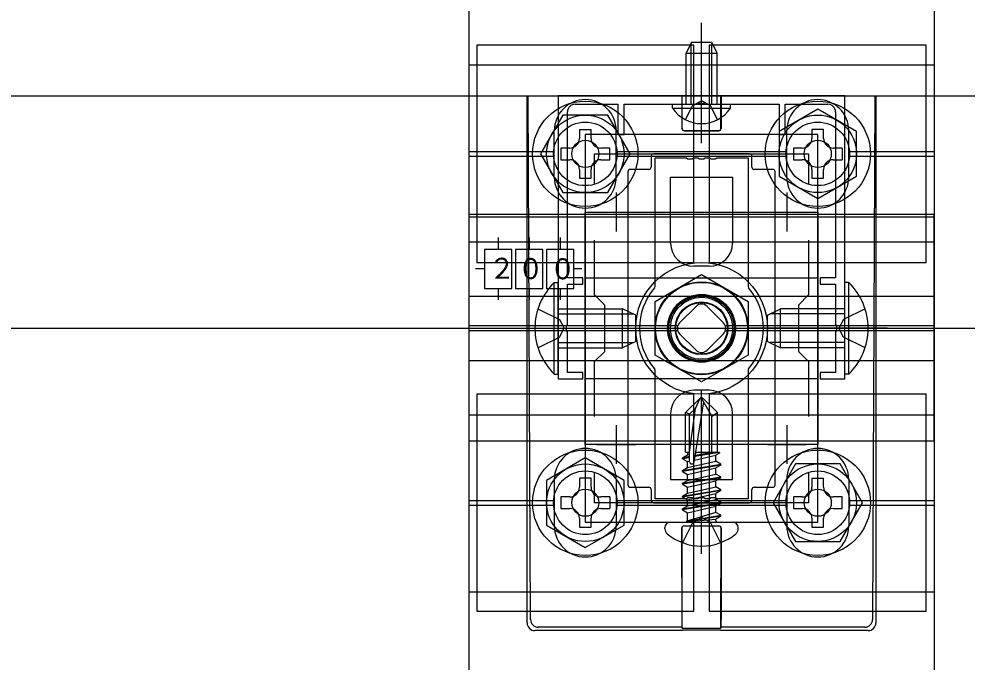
# Model space of a CAD drawing. Units: millimetres, scale not verified. Extents: x -875 to 875, y -1299 to 1291.
# Drawn here: x -36.1 to 86.3, y 780.1 to 863.1 of the extents above; entities that cross this region are included whole.
import ezdxf
from ezdxf.enums import TextEntityAlignment as Align

# ---------------------------------------------------------------- set-up
doc = ezdxf.new("R2010")
doc.units = ezdxf.units.MM
doc.header["$LTSCALE"] = 8
for name, color, linetype in [('0-2_YKK_11', 7, 'Continuous'), ('0-3_YKK_12', 2, 'Continuous'), ('0-4_YKK_13', 4, 'Continuous'), ('0-7_YSS_K', 3, 'Continuous')]:
    doc.layers.add(name, color=color, linetype=linetype)
doc.styles.add('ＭＳ ゴシック', font='')
doc.styles.get('ＭＳ ゴシック').set_extended_font_data('MS Gothic')

msp = doc.modelspace()

# ---------------------------------------------------------------- linework, layer by layer
at = {"layer": '0-2_YKK_11'}
for p, q in [((41, 840.653), (41, 835.653)), ((63, 840.653), (63, 835.653)), ((38.5, 838.153), (43.5, 838.153)), ((60.5, 838.153), (65.5, 838.153)), ((41, 810.653), (41, 805.653)), ((63, 810.653), (63, 805.653)), ((38.5, 808.153), (43.5, 808.153)), ((60.5, 808.153), (65.5, 808.153))]:
    msp.add_line(p, q, dxfattribs=at)
for points in [[(70.5, 853.153), (33.5, 853.153), (33.5, 816.653), (36.7, 816.653), (36.7, 817.453), (34.7, 817.453), (34.7, 822.695), (34.58, 822.878), (34.58, 823.428), (34.7, 823.612), (34.7, 828.853), (36.7, 828.853), (36.7, 829.653), (34.7, 829.653), (34.7, 851.053)], [(69.3, 851.053), (69.3, 829.653), (67.3, 829.653), (67.3, 828.853), (69.3, 828.853), (69.3, 823.612), (69.42, 823.428), (69.42, 822.878), (69.3, 822.695), (69.3, 817.453), (67.3, 817.453), (67.3, 816.653), (70.5, 816.653), (70.5, 853.153)], [(35.7, 852.053), (41.2, 852.053), (41.2, 848.153), (42, 848.153), (42, 852.053), (51.542, 852.053), (51.725, 852.173), (52.275, 852.173), (52.458, 852.053), (62, 852.053), (62, 848.153), (62.8, 848.153), (62.8, 852.053), (68.3, 852.053)], [(38.2, 841.787), (38.2, 845.653), (65.8, 845.653), (65.8, 841.787)], [(38.2, 811.787), (38.2, 818.853), (39.5, 820.153), (39.5, 826.153), (38.2, 827.453), (38.2, 834.52)], [(65.8, 834.52), (65.8, 827.453), (64.5, 826.153), (64.5, 820.153), (65.8, 818.853), (65.8, 811.787)], [(65.8, 804.52), (65.8, 800.653), (38.2, 800.653), (38.2, 804.52)]]:
    msp.add_lwpolyline(points, dxfattribs=at)
msp.add_lwpolyline([(37, 848.153), (37, 798.153), (67, 798.153), (67, 848.153)], close=True, dxfattribs=at)
for centre, start, end in [((35.7, 851.053), 90.00001, 179.99999), ((68.3, 851.053), 0.00001, 89.99999)]:
    msp.add_arc(centre, 1, start, end, dxfattribs=at)
at = {"layer": '0-3_YKK_12'}
msp.add_line((-253, 853.153), (747, 853.153), dxfattribs=at)
msp.add_circle((52, 823.153), 6, dxfattribs=at)
at = {"layer": '0-4_YKK_13'}
for p, q in [((52, 847.053), (52, 862.553)), ((50.7, 860.053), (50, 858.653)), ((50.654, 852.053), (50.654, 859.962)), ((50.7, 860.053), (53.3, 860.053)), ((53.3, 860.053), (54, 858.653)), ((53.346, 852.053), (53.346, 859.962)), ((54, 852.053), (54, 858.653)), ((22, 857.153), (82, 857.153)), ((29.5, 785.152), (29.5, 853.153)), ((29.934, 785.59), (29.625, 853.153)), ((49.474, 853.153), (49.474, 848.936)), ((49.492, 848.954), (49.496, 853.153)), ((54.508, 848.954), (54.504, 853.153)), ((54.526, 853.153), (54.526, 848.936)), ((74.375, 853.153), (74.066, 785.59)), ((74.5, 853.153), (74.5, 785.152)), ((48.25, 851.545), (48.25, 852.053)), ((48.25, 852.053), (55.75, 852.053)), ((33, 842.653), (33, 848.653)), ((36.25, 848.803), (36.25, 847.653)), ((36.25, 848.803), (37.75, 848.803)), ((37.75, 847.653), (37.75, 848.803)), ((41, 842.653), (41, 848.653)), ((49.774, 848.636), (54.226, 848.636)), ((49.791, 848.653), (54.209, 848.653)), ((63, 842.653), (63, 848.653)), ((67.75, 848.803), (66.25, 848.803)), ((66.25, 848.803), (66.25, 847.653)), ((67.75, 847.653), (67.75, 848.803)), ((71, 842.653), (71, 848.653)), ((22, 845.953), (33, 845.953)), ((33.85, 846.403), (33.85, 844.903)), ((35, 846.403), (33.85, 846.403)), ((40.15, 846.403), (39, 846.403)), ((40.15, 844.903), (40.15, 846.403)), ((41, 845.953), (63, 845.953)), ((58.2, 845.653), (45.8, 845.653)), ((65, 846.403), (63.85, 846.403)), ((70.15, 846.403), (69, 846.403)), ((70.15, 846.403), (70.15, 844.903)), ((71, 845.953), (82, 845.953)), ((22, 845.353), (33, 845.353)), ((33.85, 844.903), (35, 844.903)), ((39, 844.903), (40.15, 844.903)), ((41, 845.353), (63, 845.353)), ((45.5, 845.353), (45.5, 843.953)), ((58.5, 843.953), (58.5, 845.353)), ((69, 844.903), (70.15, 844.903)), ((71, 845.353), (82, 845.353)), ((36.25, 843.653), (36.25, 842.503)), ((42.5, 843.353), (42.5, 802.953)), ((45.2, 843.653), (42.8, 843.653)), ((61.2, 843.653), (58.8, 843.653)), ((61.5, 802.953), (61.5, 843.353)), ((66.25, 843.653), (66.25, 842.503)), ((67.75, 842.503), (67.75, 843.653)), ((66.25, 842.503), (67.75, 842.503)), ((82, 837.513), (82, 837.861)), ((82, 808.623), (82, 837.513)), ((25.75, 834.863), (25.75, 833.303)), ((29.75, 834.863), (29.75, 833.303)), ((33.75, 834.863), (33.75, 833.303)), ((22, 834.303), (82, 834.303)), ((24, 830.803), (22.829, 830.803)), ((36.535, 830.803), (35.5, 830.803)), ((53, 831.153), (51, 831.153)), ((25.75, 828.303), (25.75, 826.829)), ((29.75, 828.303), (29.75, 826.829)), ((33.5, 817.253), (33.5, 829.053)), ((33.75, 828.303), (33.75, 826.829)), ((70.5, 817.253), (70.5, 829.053)), ((22, 827.303), (82, 827.303)), ((49.172, 823.861), (51.293, 825.982)), ((52.707, 825.982), (54.828, 823.861)), ((33.5, 825.653), (41.8, 825.653)), ((33.5, 824.999), (43.19, 824.999)), ((43.5, 824.853), (41.8, 825.653)), ((43.5, 821.453), (43.5, 824.853)), ((60.5, 824.853), (62.2, 825.653)), ((60.5, 821.453), (60.5, 824.853)), ((70.5, 824.999), (60.81, 824.999)), ((70.5, 825.653), (62.2, 825.653)), ((48.925, 823.453), (22, 823.453)), ((82, 823.453), (55.075, 823.453)), ((22, 822.853), (48.925, 822.853)), ((28, 823.153), (46, 823.153)), ((51.293, 820.325), (49.172, 822.446)), ((54.828, 822.446), (52.707, 820.325)), ((55.075, 822.853), (82, 822.853)), ((76, 823.153), (58, 823.153)), ((33.5, 821.308), (43.19, 821.308)), ((43.5, 821.453), (41.8, 820.653)), ((60.5, 821.453), (62.2, 820.653)), ((70.5, 821.308), (60.81, 821.308)), ((22, 819.003), (82, 819.003)), ((32.991, 817.253), (33.5, 817.253)), ((71.009, 817.253), (70.5, 817.253)), ((53, 815.153), (51, 815.153)), ((52, 794.053), (52, 815.155)), ((51.825, 814.153), (49.95, 812.278)), ((51.035, 805.901), (52.289, 813.652)), ((51.207, 812.828), (51.825, 814.153)), ((52.175, 814.153), (51.825, 814.153)), ((53.35, 811.815), (52, 814.153)), ((52.175, 814.153), (54.05, 812.278)), ((50.45, 807.153), (51.207, 812.828)), ((22, 812.003), (82, 812.003)), ((49.95, 807.153), (49.95, 812.278)), ((50.45, 812.071), (49.95, 812.278)), ((54.05, 807.153), (54.05, 812.278)), ((22, 808.623), (82, 808.623)), ((49.528, 806.45), (50.176, 806.824)), ((49.528, 806.45), (50.45, 806.658)), ((49.528, 806.332), (50.45, 806.54)), ((49.528, 806.332), (49.528, 806.45)), ((49.528, 806.332), (50.176, 805.958)), ((49.95, 807.153), (50.45, 807.153)), ((50.176, 807.153), (50.176, 806.824)), ((50.176, 806.824), (50.45, 806.886)), ((51.077, 806.162), (53.824, 806.782)), ((54.311, 807.129), (51.149, 806.602)), ((53.749, 807.153), (51.168, 806.723)), ((51.636, 807.153), (51.223, 807.06)), ((51.238, 807.153), (54.05, 807.153)), ((54.311, 807.063), (53.824, 806.782)), ((53.824, 806), (53.824, 806.782)), ((54.311, 807.129), (54.05, 807.153)), ((54.311, 807.129), (54.311, 807.129)), ((54.311, 807.129), (54.311, 807.063)), ((49.528, 804.802), (54.472, 805.626)), ((54.472, 805.508), (49.528, 804.684)), ((49.528, 804.802), (50.176, 805.176)), ((50.176, 805.958), (50.45, 806.02)), ((50.176, 805.176), (53.824, 806)), ((50.176, 805.176), (50.176, 805.958)), ((50.176, 804.311), (53.824, 805.135)), ((54.472, 805.626), (53.824, 806)), ((54.472, 805.508), (53.824, 805.135)), ((53.824, 804.352), (53.824, 805.135)), ((54.472, 805.508), (54.472, 805.626)), ((49.528, 804.684), (49.528, 804.802)), ((49.528, 804.684), (50.176, 804.311)), ((49.528, 803.154), (54.472, 803.978)), ((54.472, 803.86), (49.528, 803.037)), ((50.176, 803.528), (53.824, 804.352)), ((50.176, 803.528), (50.176, 804.311)), ((54.472, 803.978), (53.824, 804.352)), ((54.472, 803.86), (53.824, 803.487)), ((54.472, 803.86), (54.472, 803.978)), ((33, 803.653), (33, 797.653)), ((37.75, 803.803), (36.25, 803.803)), ((36.25, 803.803), (36.25, 802.653)), ((37.75, 802.653), (37.75, 803.803)), ((41, 803.653), (41, 797.653)), ((42.8, 802.653), (45.2, 802.653)), ((49.528, 803.154), (50.176, 803.528)), ((49.528, 803.037), (49.528, 803.154)), ((49.528, 803.037), (50.176, 802.663)), ((50.176, 802.663), (53.824, 803.487)), ((50.176, 801.88), (53.824, 802.704)), ((50.176, 801.88), (50.176, 802.663)), ((53.824, 802.704), (53.824, 803.487)), ((54.472, 802.33), (53.824, 802.704)), ((58.8, 802.653), (61.2, 802.653)), ((63, 803.653), (63, 797.653)), ((66.25, 803.803), (66.25, 802.653)), ((66.25, 803.803), (67.75, 803.803)), ((67.75, 802.653), (67.75, 803.803)), ((71, 803.653), (71, 797.653)), ((35, 801.403), (33.85, 801.403)), ((40.15, 801.403), (39, 801.403)), ((40.15, 801.403), (40.15, 799.903)), ((45.5, 802.353), (45.5, 800.953)), ((49.528, 801.506), (54.472, 802.33)), ((54.472, 802.213), (49.528, 801.389)), ((49.528, 801.506), (50.176, 801.88)), ((49.528, 801.389), (49.528, 801.506)), ((49.528, 801.389), (50.176, 801.015)), ((50.176, 801.015), (53.824, 801.839)), ((54.472, 802.213), (53.824, 801.839)), ((53.824, 801.056), (53.824, 801.839)), ((54.472, 802.213), (54.472, 802.33)), ((58.5, 800.953), (58.5, 802.353)), ((63.85, 801.403), (63.85, 799.903)), ((65, 801.403), (63.85, 801.403)), ((70.15, 801.403), (69, 801.403)), ((70.15, 799.903), (70.15, 801.403)), ((22, 800.953), (33, 800.953)), ((22, 800.353), (33, 800.353)), ((41, 800.953), (63, 800.953)), ((41, 800.353), (63, 800.353)), ((45.8, 800.653), (58.2, 800.653)), ((54.472, 800.565), (49.528, 799.741)), ((49.528, 799.858), (50.176, 800.232)), ((50.176, 800.232), (53.824, 801.056)), ((50.176, 800.232), (50.176, 801.015)), ((50.176, 799.367), (53.824, 800.191)), ((54.472, 800.565), (53.824, 800.191)), ((53.824, 799.408), (53.824, 800.191)), ((54.472, 800.565), (54.472, 800.682)), ((71, 800.953), (82, 800.953)), ((71, 800.353), (82, 800.353)), ((39, 799.903), (40.15, 799.903)), ((49.528, 799.741), (49.528, 799.858)), ((49.528, 799.741), (50.176, 799.367)), ((50.176, 798.353), (50.176, 799.367)), ((53.824, 799.408), (50.234, 798.328)), ((50.234, 798.328), (54.472, 799.035)), ((54.472, 798.917), (54.472, 799.035)), ((63.85, 799.903), (65, 799.903)), ((69, 799.903), (70.15, 799.903)), ((36.25, 798.653), (36.25, 797.503)), ((37.75, 797.503), (37.75, 798.653)), ((47.965, 798.153), (56.035, 798.153)), ((50.875, 798.153), (49.55, 795.496)), ((54.472, 798.917), (50.234, 798.211)), ((50.234, 798.211), (53.824, 798.543)), ((50.234, 798.211), (50.234, 798.328)), ((50.875, 798.153), (52, 798.752)), ((53.125, 798.153), (52, 798.752)), ((53.125, 798.153), (54.45, 795.496)), ((54.472, 798.917), (53.824, 798.543)), ((53.824, 798.353), (53.824, 798.543)), ((66.25, 798.653), (66.25, 797.503)), ((36.25, 797.503), (37.75, 797.503)), ((47.265, 797.292), (47.265, 797.453)), ((49.448, 797.371), (49.448, 785.594)), ((49.499, 784.491), (49.466, 797.353)), ((49.748, 797.671), (54.252, 797.671)), ((49.765, 797.653), (54.235, 797.653)), ((54.552, 797.371), (54.552, 785.594)), ((56.735, 797.292), (56.735, 797.453)), ((22, 789.153), (82, 789.153)), ((49.464, 784.596), (30.933, 784.596)), ((49.464, 784.596), (49.499, 784.491)), ((49.499, 784.491), (54.501, 784.491)), ((49.5, 784.153), (49.535, 784.259)), ((49.535, 784.259), (54.465, 784.259)), ((54.465, 784.259), (54.5, 784.153)), ((73.067, 784.596), (54.536, 784.596)), ((49.5, 784.153), (30.494, 784.153)), ((73.506, 784.153), (54.5, 784.153))]:
    msp.add_line(p, q, dxfattribs=at)
for points in [[(82, 921.853), (82, 724.453), (22, 724.453), (22, 921.853)], [(23, 831.653), (51, 831.653), (51, 859.653), (23, 859.653)], [(53, 831.653), (81, 831.653), (81, 859.653), (53, 859.653)], [(34.113, 850.653), (31.226, 845.653), (34.113, 840.653), (39.887, 840.653), (42.774, 845.653), (39.887, 850.653)], [(72, 848.54), (67, 851.427), (62, 848.54), (62, 842.767), (67, 839.88), (72, 842.767)], [(67, 838.153), (67, 808.153), (37, 808.153), (37, 838.153)], [(24, 828.303), (27.5, 828.303), (27.5, 833.303), (24, 833.303)], [(28, 828.303), (31.5, 828.303), (31.5, 833.303), (28, 833.303)], [(32, 828.303), (35.5, 828.303), (35.5, 833.303), (32, 833.303)], [(37, 816.653), (37, 829.653), (67, 829.653), (67, 816.653)], [(46, 826.618), (52, 830.082), (58, 826.618), (58, 819.689), (52, 816.225), (46, 819.689)], [(23, 786.653), (51, 786.653), (51, 814.653), (23, 814.653)], [(53, 786.653), (81, 786.653), (81, 814.653), (53, 814.653)], [(42, 803.54), (37, 806.427), (32, 803.54), (32, 797.767), (37, 794.88), (42, 797.767)], [(64.113, 805.653), (61.226, 800.653), (64.113, 795.653), (69.887, 795.653), (72.774, 800.653), (69.887, 805.653)]]:
    msp.add_lwpolyline(points, close=True, dxfattribs=at)
for points in [[(50, 852.053), (50, 858.653), (54, 858.653)], [(48.25, 851.545), (55.75, 851.545), (55.75, 852.053)], [(49.95, 850.044), (50.855, 851.9), (52, 852.509)], [(54.05, 850.044), (53.145, 851.9), (52, 852.509)], [(63.85, 846.403), (63.85, 844.903), (65, 844.903)], [(45.928, 828.362), (46, 828.557), (46, 845.153), (50.042, 845.153), (50.225, 845.033), (50.775, 845.033), (50.958, 845.153), (51.542, 845.153), (51.725, 845.033), (52.275, 845.033), (52.458, 845.153), (53.042, 845.153), (53.225, 845.033), (53.775, 845.033), (53.958, 845.153), (58, 845.153)], [(58, 845.153), (58, 828.557), (58.072, 828.362)], [(36.25, 842.503), (37.75, 842.503), (37.75, 843.653)], [(48, 834.153), (48, 842.653), (56, 842.653), (56, 834.153)], [(22, 837.513), (22, 837.861), (82, 837.861)], [(22, 808.623), (22, 837.513), (82, 837.513)], [(32.991, 817.253), (32.991, 829.053), (33.5, 829.053)], [(71.009, 817.253), (71.009, 829.053), (70.5, 829.053)], [(30.889, 825.653), (33.667, 824.298), (34.276, 823.153)], [(33.5, 820.653), (41.8, 820.653), (41.8, 825.653)], [(70.5, 820.653), (62.2, 820.653), (62.2, 825.653)], [(73.111, 825.653), (70.333, 824.298), (69.724, 823.153)], [(30.889, 820.653), (33.667, 822.008), (34.276, 823.153)], [(73.111, 820.653), (70.333, 822.008), (69.724, 823.153)], [(58.072, 817.945), (58, 817.75), (58, 801.153), (53.958, 801.153), (53.775, 801.273), (53.225, 801.273), (53.042, 801.153), (52.458, 801.153), (52.275, 801.273), (51.725, 801.273), (51.542, 801.153), (50.958, 801.153), (50.775, 801.273), (50.225, 801.273), (50.042, 801.153), (46, 801.153), (46, 817.75), (45.928, 817.945)], [(50.45, 805.948), (50.45, 812.071), (51.207, 812.828)], [(48, 812.153), (48, 803.653), (56, 803.653), (56, 812.153)], [(53.35, 807.153), (53.35, 811.815), (54.05, 812.278)], [(33.85, 801.403), (33.85, 799.903), (35, 799.903)], [(49.528, 799.858), (54.472, 800.682), (53.824, 801.056)], [(54.472, 798.917), (54.472, 799.035), (53.824, 799.408)], [(66.25, 797.503), (67.75, 797.503), (67.75, 798.653)], [(54.536, 784.596), (54.501, 784.491), (54.534, 797.353)]]:
    msp.add_lwpolyline(points, dxfattribs=at)
for centre, radius in [((37, 845.653), 6.8), ((67, 845.653), 6.8), ((37, 845.653), 5), ((67, 845.653), 5), ((37, 845.653), 4.1), ((67, 845.653), 4.1), ((37, 845.653), 1.75), ((67, 845.653), 1.75), ((52, 823.153), 8.5), ((52, 823.153), 8.5), ((52, 823.153), 5.928), ((52, 823.153), 4.375), ((52, 823.153), 4.25), ((52, 823.153), 4.25), ((52, 823.057), 4.245), ((52, 823.153), 4), ((52, 823.153), 4), ((52, 823.153), 4), ((52, 823.153), 3.4), ((52, 823.153), 3.324), ((52, 823.153), 3.32), ((37, 800.653), 6.8), ((67, 800.653), 6.8), ((37, 800.653), 5), ((67, 800.653), 5), ((37, 800.653), 4.1), ((67, 800.653), 4.1), ((37, 800.653), 1.75), ((67, 800.653), 1.75)]:
    msp.add_circle(centre, radius, dxfattribs=at)
for centre, radius, start, end in [((37, 848.653), 4, 0, 180), ((52, 854.08), 4.527, 214.06671, 325.93329), ((67, 848.653), 4, 0, 180), ((35, 847.653), 1.25, 270, 0), ((39, 847.653), 1.25, 180, 270), ((65, 847.653), 1.25, 270, 0), ((69, 847.653), 1.25, 180, 270), ((35, 843.653), 1.25, 0, 90), ((39, 843.653), 1.25, 90, 180), ((65, 843.653), 1.25, 0, 90), ((69, 843.653), 1.25, 90, 180), ((37, 842.653), 4, 180, 0), ((67, 842.653), 4, 180, 0), ((51, 834.153), 3, 180.00001, 269.99999), ((53, 834.153), 3, 270.00001, 359.99999), ((38.732, 823.153), 8.232, 134.2189, 225.7811), ((52, 823.153), 8, 139.3793, 220.6207), ((52, 823.153), 8, 319.3793, 40.6207), ((65.268, 823.153), 8.232, 314.2189, 45.7811), ((52, 823.153), 4.25, 359.99999, 180.00001), ((52, 825.275), 1, 45, 135), ((49.879, 823.153), 1, 135, 225), ((54.121, 823.153), 1, 315, 45), ((51.999, 823.255), 4.25, 183.27666, 357.50585), ((52, 821.032), 1, 225, 315), ((51, 812.153), 3, 90.00001, 179.99999), ((53, 812.153), 3, 0.00001, 89.99999), ((37, 803.653), 4, 0, 180), ((67, 803.653), 4, 0, 180), ((50.744, 805.948), 0.294, 180, 270), ((50.744, 805.948), 0.294, 270, 350.8071), ((35, 802.653), 1.25, 270, 0), ((39, 802.653), 1.25, 180, 270), ((65, 802.653), 1.25, 270, 0), ((69, 802.653), 1.25, 180, 270), ((35, 798.653), 1.25, 0, 90), ((39, 798.653), 1.25, 90, 180), ((65, 798.653), 1.25, 0, 90), ((69, 798.653), 1.25, 90, 180), ((47.965, 797.453), 0.7, 90, 180), ((49.976, 798.353), 0.2, 270, 360), ((54.024, 798.353), 0.2, 180, 270), ((56.035, 797.453), 0.7, 0, 90), ((37, 797.653), 4, 180, 0), ((48.127, 797.292), 0.862, 180, 230.87645), ((52, 802.053), 7, 230.87645, 270), ((52, 802.053), 7, 270, 309.12355), ((55.873, 797.292), 0.862, 309.12355, 0), ((67, 797.653), 4, 180, 0), ((30.936, 785.598), 1.002, 180.44387, 269.81844), ((73.064, 785.598), 1.002, 270.18156, 359.55613)]:
    msp.add_arc(centre, radius, start, end, dxfattribs=at)
for centre, major_axis, ratio, start_param, end_param in [((49.774, 848.936), (-0.212, -0.212), 0.999695, 5.4979394, 7.0684312), ((49.792, 848.954), (0.133, 0.27), 0.998319, 2.0276261, 3.5981179), ((54.208, 848.954), (-0.133, 0.27), 0.998319, 2.6850674, 4.2555592), ((54.226, 848.936), (0.212, -0.212), 0.999695, 5.4979394, 7.0684312), ((45.8, 845.353), (-0.212, 0.212), 0.999695, 5.4979394, 7.0684312), ((58.2, 845.353), (0.212, 0.212), 0.999695, 5.4979394, 7.0684312), ((42.8, 843.353), (-0.212, 0.212), 0.999695, 5.4979394, 7.0684312), ((45.2, 843.953), (0.212, -0.212), 0.999695, 5.4979394, 7.0684312), ((58.8, 843.953), (-0.212, -0.212), 0.999695, 5.4979394, 7.0684312), ((61.2, 843.353), (0.212, 0.212), 0.999695, 5.4979394, 7.0684312), ((42.8, 802.953), (-0.212, -0.212), 0.999695, 5.4979394, 7.0684312), ((45.2, 802.353), (0.212, 0.212), 0.999695, 5.4979394, 7.0684312), ((58.8, 802.353), (-0.212, 0.212), 0.999695, 5.4979394, 7.0684312), ((61.2, 802.953), (0.212, -0.212), 0.999695, 5.4979394, 7.0684312), ((45.8, 800.953), (-0.212, -0.212), 0.999695, 5.4979394, 7.0684312), ((58.2, 800.953), (0.212, -0.212), 0.999695, 5.4979394, 7.0684312), ((49.748, 797.371), (0.212, -0.212), 0.999695, 2.3563468, 3.9268385), ((49.766, 797.353), (-0.123, 0.275), 0.996125, 5.8635017, 7.4339934), ((54.234, 797.353), (0.123, 0.275), 0.996125, 5.1323772, 6.702869), ((54.252, 797.371), (-0.212, -0.212), 0.999695, 2.3563468, 3.9268385), ((49.465, 785.594), (0, 1), 0.017455, 1.5707963, 3.0892328), ((54.535, 785.594), (0, 1), 0.017455, 3.1939525, 4.712389), ((30.501, 785.159), (0.487, 0.883), 0.991424, 2.0784135, 3.641926), ((73.499, 785.159), (-0.487, 0.883), 0.991424, 2.6412593, 4.2047718)]:
    msp.add_ellipse(centre, major_axis=major_axis, ratio=ratio, start_param=start_param, end_param=end_param, dxfattribs=at)
at = {"layer": '0-7_YSS_K'}
msp.add_line((-198, 823.153), (796.228, 823.153), dxfattribs=at)

# ---------------------------------------------------------------- texts
at = {"layer": '0-4_YKK_13', "style": 'ＭＳ ゴシック', "width": 0.9}
for s, p in [('２', (24.594, 828.722)), ('０', (28.283, 828.682)), ('０', (32.42, 828.663))]:
    msp.add_text(s, height=2.711, dxfattribs=at).set_placement(p, align=Align.BOTTOM_LEFT)

doc.saveas('drawing.dxf')
